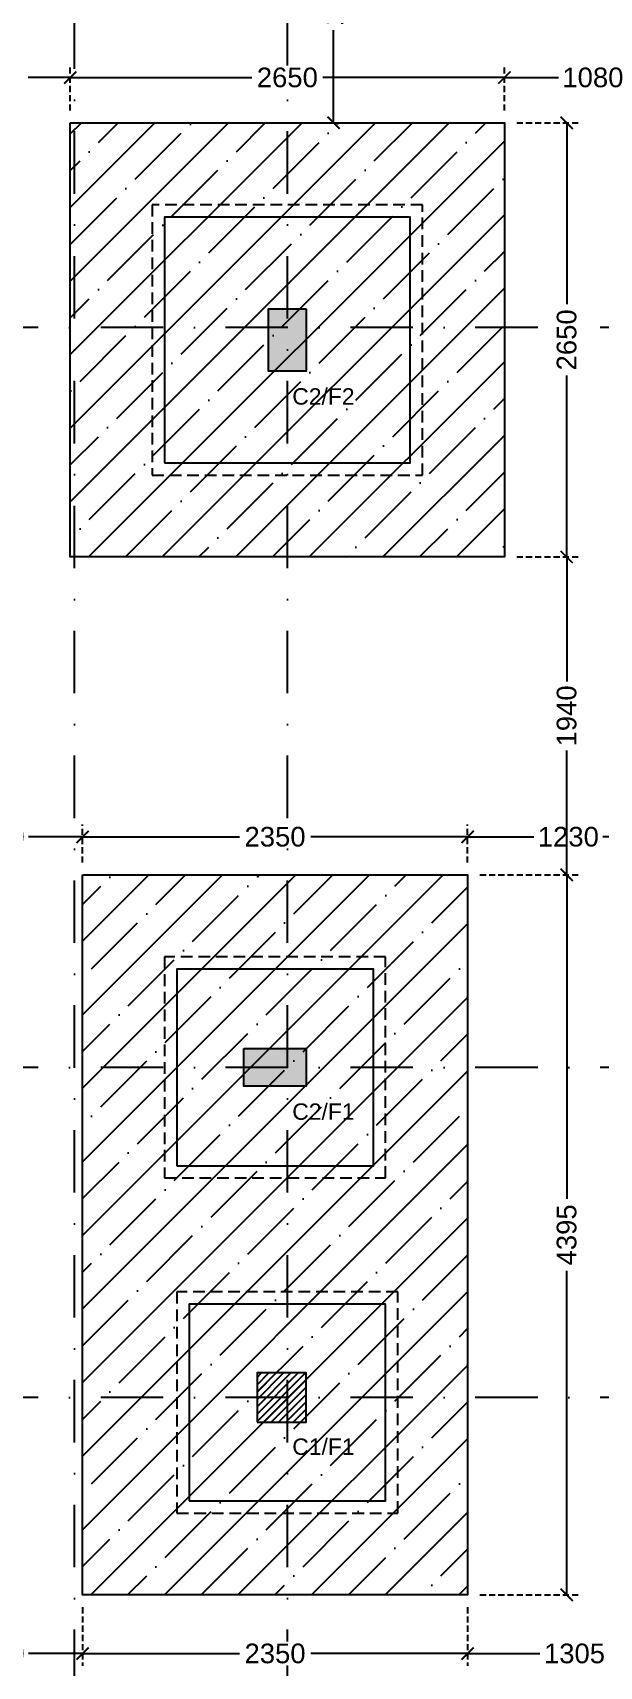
# Model space of a CAD drawing. Header units: millimetres. Extents: x -176651 to 388869, y -19158 to 486614.
# Drawn here: x 263293 to 266751, y 164854 to 174825 of the extents above; entities that cross this region are included whole.
import ezdxf
from ezdxf.xclip import XClip

# ---------------------------------------------------------------- set-up
doc = ezdxf.new("R2010")
doc.units = ezdxf.units.MM
doc.header["$LTSCALE"] = 150
doc.header["$XCLIPFRAME"] = 2
for name, pattern in [('1625E_Footing Layout$0$HIDDEN2', [4.7625, 3.175, -1.5875]), ('1625E_Grid$0$DASHDOTX2', [50.8, 25.4, -12.7, 0, -12.7]), ('3BHK-W(SB)$0$HIDDEN', [0.375, 0.25, -0.125])]:
    doc.linetypes.add(name, pattern=pattern)
for name, color, linetype in [('1625E_Columns$0$ad-Column', 3, 'Continuous'), ('1625E_Columns$0$ad-Column Hatch', 125, 'Continuous'), ('1625E_Columns$0$ad-RCC', 3, 'Continuous'), ('1625E_Columns$0$ad-RCC Hatch', 125, 'Continuous'), ('1625E_Footing Layout$0$ad-External Dimensions', 6, 'Continuous'), ('1625E_Footing Layout$0$ad-Footing line', 2, 'Continuous'), ('1625E_Footing Layout$0$ad-Foundation text', 4, 'Continuous'), ('1625E_Footing Layout$0$ad-PCC line', 8, '1625E_Footing Layout$0$HIDDEN2'), ('1625E_Grid$0$ad-Grid', 8, '1625E_Grid$0$DASHDOTX2'), ('ad-Wall hatch', 8, 'Continuous'), ("Plot's Boundary$0$ad-Road", 8, 'Continuous'), ("Plot's Boundary$0$ad-Road Hatch", 8, 'Continuous')]:
    doc.layers.add(name, color=color, linetype=linetype)
doc.layers.add('ad-External Dimension', color=5, linetype='Continuous', true_color=0x0000ff)
doc.layers.add('ad-Footing Excavation', color=30, linetype='Continuous', true_color=0xff7f00)
doc.layers.get('1625E_Footing Layout$0$ad-External Dimensions').off()
doc.styles.add('1625E_Footing Layout$0$Standard', font='arial.ttf')
doc.styles.get("Standard").update_dxf_attribs({"font": 'arial.ttf'})
doc.dimstyles.new('A-75-DIM-INT (Framing)', dxfattribs={"dimscale": 100, "dimtxt": 1.6, "dimasz": 1, "dimexe": 1, "dimexo": 1, "dimgap": 0.5, "dimtad": 0, "dimdec": 0, "dimdsep": 46, "dimtxsty": 'Standard', "dimblk": 'ARCHTICK', "dimcen": 0.025, "dimclrd": 5, "dimclre": 5, "dimclrt": 256, "dimazin": 2, "dimtfac": 1, "dimtdec": 0, "dimtmove": 1, "dimatfit": 0, "dimldrblk": 'ARCHTICK', "dimfxl": 1, "dimfxlon": 1, "dimtfill": 1, "dimtolj": 1, "dimtzin": 0, "dimarcsym": 0})

# ---------------------------------------------------------------- blocks, each defined once
blk = doc.blocks.new('1625E_Grid')
at = {"layer": '1625E_Grid$0$ad-Grid', "ltscale": 0.1}
for points in [[(7125, -4460), (7125, 16170)], [(8425, -4460), (8425, 16170)], [(16050, 4630), (-1950, 4630)], [(16050, 115), (-1950, 115)], [(16050, -1900), (-1950, -1900)]]:
    blk.add_lwpolyline(points, dxfattribs=at)
blk = doc.blocks.new('1625E_Columns$0$A$C42b14ea2')
at = {"layer": '1625E_Columns$0$ad-RCC Hatch', "transparency": 33554687}
h = blk.add_hatch(dxfattribs=at)
h.set_pattern_fill('ANSI31', color=256, scale=10)
h.set_pattern_definition([(45, (13250, 8645), (-22.45064, 22.45064), [])])
h.paths.add_polyline_path([(0, 0), (300, 0), (300, 300), (0, 300)])
at = {"layer": '1625E_Columns$0$ad-RCC'}
blk.add_lwpolyline([(0, 0), (300, 0), (300, 300), (0, 300)], close=True, dxfattribs=at)
blk = doc.blocks.new('1625E_Columns$0$zw$6AA0')
at = {"layer": '1625E_Columns$0$ad-Column Hatch', "transparency": 33554687}
h = blk.add_hatch(color=256, dxfattribs=at)
h.dxf.hatch_style = 1
h.paths.add_polyline_path([(0, -230), (380, -230), (380, 0), (0, 0)])
at = {"layer": '1625E_Columns$0$ad-Column'}
blk.add_lwpolyline([(0, -230), (380, -230), (380, 0), (0, 0)], close=True, dxfattribs=at)
blk = doc.blocks.new('1625E_Columns')
at = {"layer": '1625E_Columns$0$ad-Column', "xscale": -1}
for p, rotation in [((8310, 4745), 90), ((8160, 0), 180)]:
    blk.add_blockref('1625E_Columns$0$zw$6AA0', p, dxfattribs=dict(at, rotation=rotation))
at = {"layer": '1625E_Columns$0$ad-RCC'}
blk.add_blockref('1625E_Columns$0$A$C42b14ea2', (8240, -2050), dxfattribs=at)
blk = doc.blocks.new('1625E_Footing Layout$0$zw$D00E')
at = {"layer": '1625E_Footing Layout$0$ad-Footing line'}
for points in [[(-4445, -9815), (-2945, -9815), (-2945, -8315), (-4445, -8315)], [(-4370, -14105), (-3170, -14105), (-3170, -12905), (-4370, -12905)], [(-4295, -16150), (-3095, -16150), (-3095, -14950), (-4295, -14950)]]:
    blk.add_lwpolyline(points, close=True, dxfattribs=at)
at = {"layer": '1625E_Footing Layout$0$ad-PCC line', "ltscale": 0.15}
for points in [[(-4520, -9890), (-2870, -9890), (-2870, -8240), (-4520, -8240)], [(-4445, -14180), (-3095, -14180), (-3095, -12830), (-4445, -12830)], [(-4370, -16225), (-3020, -16225), (-3020, -14875), (-4370, -14875)]]:
    blk.add_lwpolyline(points, close=True, dxfattribs=at)
blk = doc.blocks.new('1625E_Footing Layout$0$zw$3F63')
at = {"layer": '1625E_Footing Layout$0$ad-Foundation text', "char_height": 100, "width": 349.312, "attachment_point": 5, "style": '1625E_Footing Layout$0$Standard'}
for s, insert in [('\\pxt5;C2/F2', (-3474.8, -9410.8)), ('\\pxt5;C2/F1', (-3474.8, -13775.8)), ('\\pxt5;C1/F1', (-3474.8, -15820.8))]:
    blk.add_mtext(s, dxfattribs=dict(at, insert=insert))
blk = doc.blocks.new("Plot's Boundary$0$A$C4fb60e89")
at = {"layer": "Plot's Boundary$0$ad-Road Hatch", "ltscale": 5, "transparency": 33554687}
h = blk.add_hatch(dxfattribs=at)
h.set_pattern_fill('AR-HBONE', color=256, scale=15)
h.set_pattern_definition([(45, (-193247.7, -428758.8), (0, 2155.2615), [4572, -1524]), (135, (-192170.1, -427681.1), (2e-13, 2155.2615), [4572, -1524])])
h.paths.add_polyline_path([(175594.5, -250241), (169177.9, -249341.1), (167473.5, -249057.1), (167473.5, -138693.9), (101313.5, -138693.9), (101313.5, -199953.9), (101307.7, -237994.6), (101040.4, -268291), (101007.7, -280967.7), (101066.4, -293683.6), (101242.5, -311127.2), (100909.9, -319343.6), (100949.1, -333937.5), (100668.7, -366959.6), (100727.3, -390982.9), (100668.7, -404585.6), (100538.2, -420418.5), (100466.5, -428758.8), (92426.2, -427265.5), (92163.5, -427209.5), (92163.5, -321453.9), (24803.5, -321453.9), (24803.5, -412960.5), (15653.5, -411028.6), (15653.5, -321452.2), (-19535.1, -321452.2), (-34427.5, -319476.7), (-65207.4, -315394.6), (-171770.1, -301268.1), (-185853.9, -298333.1), (-193247.7, -296831.5), (-193244, -292907.6), (-191913.8, -285219.4), (-191838.8, -284678.8), (-183397.4, -286393.2), (-169722.9, -289242.8), (-53141.2, -304697.5), (-18730.1, -309262.2), (15653.3, -309262.2), (15653.5, 703.4), (24803.5, 1114.6), (24803.5, -129543.9), (92163.5, -129543.9), (92163.5, 15133.3), (101313.5, 17712.8), (101313.5, -129543.9), (167473.5, -129543.9), (167473.5, 35551.6), (175738, 37855), (175848.8, 28595.3), (175835.8, 25947.4), (175777.1, 14040.5), (175855.3, 2315.8), (175659.7, -18036.1), (175731.4, -34038.6), (175718.4, -46839.2), (175672.7, -63402.4), (175816.2, -82071.9), (175542.3, -106356), (175490.2, -124640.8), (175574.9, -145018.8), (175731.4, -168892), (175796.6, -181268.8), (175796.6, -192667.4), (175744.5, -208200.3), (175829.2, -223276.8), (175887.9, -234871.1)])
h.paths.add_polyline_path([(24803.5, -309263.9), (92163.5, -309263.9), (92163.5, -138693.9), (24803.5, -138693.9)], flags=16)
blk = doc.blocks.new("Plot's Boundary")
at = {"layer": "Plot's Boundary$0$ad-Road", "ltscale": 5}
blk.add_blockref("Plot's Boundary$0$A$C4fb60e89", (191838.8, 428758.8), dxfattribs=at)
blk = doc.blocks.new('1625E_Footing Layout')
ref = blk.add_blockref("Plot's Boundary", (0, 0))
XClip(ref).set_block_clipping_path([(245322.2775057808, 154244.8999686334), (289002.2775057808, 204914.8999686334)])
blk.add_blockref('1625E_Grid', (256422.3, 168394.9))
at = {"layer": '1625E_Footing Layout$0$ad-External Dimensions'}
for name, p in [('1625E_Footing Layout$0$zw$D00E', (268542.3, 182014.9)), ('1625E_Columns', (256422.3, 168394.9)), ('1625E_Footing Layout$0$zw$3F63', (268542.3, 182014.9))]:
    blk.add_blockref(name, p, dxfattribs=at)
blk = doc.blocks.new('_ArchTick')
at = {"color": 0, "linetype": 'ByBlock', "const_width": 0.15}
blk.add_lwpolyline([(-0.5, -0.5), (0.5, 0.5)], dxfattribs=at)
blk = doc.blocks.new('*D397')
at = {"layer": 'ad-External Dimension', "linetype": '3BHK-W(SB)$0$HIDDEN', "lineweight": -2, "transparency": 16777216}
for p, q in [((8450, -6185), (8782.1, -6185)), ((8450, -7740), (8782.1, -7740))]:
    blk.add_line(p, q, dxfattribs=at)
at = {"layer": 'ad-External Dimension', "lineweight": -2, "transparency": 16777216}
for p, q in [((8707.1, -6185), (8707.1, -6751)), ((8707.1, -7740), (8707.1, -7174))]:
    blk.add_line(p, q, dxfattribs=at)
at = {"layer": 'ad-External Dimension', "lineweight": -2, "transparency": 16777216, "xscale": 75, "yscale": 75, "zscale": 75}
for p, rotation in [((8707.1, -6185), 90), ((8707.1, -7740), 270)]:
    blk.add_blockref('_ArchTick', p, dxfattribs=dict(at, rotation=rotation))
at = {"layer": 'ad-External Dimension', "transparency": 16777216, "insert": (8707.1, -6962.5), "char_height": 120, "attachment_point": 5, "rotation": 90, "bg_fill": 3, "box_fill_scale": 1.1, "bg_fill_color": 256, "bg_fill_true_color": 13158600, "bg_fill_transparency": 0}
blk.add_mtext('\\A1;1555', dxfattribs=at)
blk = doc.blocks.new('*D400')
at = {"layer": 'ad-External Dimension', "linetype": '3BHK-W(SB)$0$HIDDEN', "lineweight": -2, "transparency": 16777216}
for p, q in [((7100, -7665), (7100, -7388.8)), ((9750, -7665), (9750, -7388.8))]:
    blk.add_line(p, q, dxfattribs=at)
at = {"layer": 'ad-External Dimension', "lineweight": -2, "transparency": 16777216}
for p, q in [((7100, -7463.8), (8207.5, -7463.8)), ((9750, -7463.8), (8642.5, -7463.8))]:
    blk.add_line(p, q, dxfattribs=at)
at = {"layer": 'ad-External Dimension', "lineweight": -2, "transparency": 16777216, "xscale": 75, "yscale": 75, "zscale": 75, "rotation": 180}
blk.add_blockref('_ArchTick', (7100, -7463.8), dxfattribs=at)
at = {"layer": 'ad-External Dimension', "lineweight": -2, "transparency": 16777216, "xscale": 75, "yscale": 75, "zscale": 75}
blk.add_blockref('_ArchTick', (9750, -7463.8), dxfattribs=at)
at = {"layer": 'ad-External Dimension', "transparency": 16777216, "insert": (8425, -7463.8), "char_height": 120, "attachment_point": 5, "bg_fill": 3, "box_fill_scale": 1.1, "bg_fill_color": 256, "bg_fill_true_color": 13158600, "bg_fill_transparency": 0}
blk.add_mtext('\\A1;2650', dxfattribs=at)
blk = doc.blocks.new('*D412')
at = {"layer": 'ad-External Dimension', "linetype": '3BHK-W(SB)$0$HIDDEN', "lineweight": -2, "transparency": 16777216}
for p, q in [((9525, -16800), (9525, -17157.8)), ((10830, -16800), (10830, -17157.8))]:
    blk.add_line(p, q, dxfattribs=at)
at = {"layer": 'ad-External Dimension', "lineweight": -2, "transparency": 16777216}
for p, q in [((9525, -17082.8), (9966, -17082.8)), ((10830, -17082.8), (10389, -17082.8))]:
    blk.add_line(p, q, dxfattribs=at)
at = {"layer": 'ad-External Dimension', "lineweight": -2, "transparency": 16777216, "xscale": 75, "yscale": 75, "zscale": 75, "rotation": 180}
blk.add_blockref('_ArchTick', (9525, -17082.8), dxfattribs=at)
at = {"layer": 'ad-External Dimension', "lineweight": -2, "transparency": 16777216, "xscale": 75, "yscale": 75, "zscale": 75}
blk.add_blockref('_ArchTick', (10830, -17082.8), dxfattribs=at)
at = {"layer": 'ad-External Dimension', "transparency": 16777216, "insert": (10177.5, -17082.8), "char_height": 120, "attachment_point": 5, "bg_fill": 3, "box_fill_scale": 1.1, "bg_fill_color": 256, "bg_fill_true_color": 13158600, "bg_fill_transparency": 0}
blk.add_mtext('\\A1;1305', dxfattribs=at)
blk = doc.blocks.new('*D413')
at = {"layer": 'ad-External Dimension', "linetype": '3BHK-W(SB)$0$HIDDEN', "lineweight": -2, "transparency": 16777216}
for p, q in [((6095, -16332.8), (6095, -17157.8)), ((7175, -16800), (7175, -17157.8))]:
    blk.add_line(p, q, dxfattribs=at)
at = {"layer": 'ad-External Dimension', "lineweight": -2, "transparency": 16777216}
for p, q in [((6095, -17082.8), (6424.2, -17082.8)), ((7175, -17082.8), (6845.8, -17082.8))]:
    blk.add_line(p, q, dxfattribs=at)
at = {"layer": 'ad-External Dimension', "lineweight": -2, "transparency": 16777216, "xscale": 75, "yscale": 75, "zscale": 75, "rotation": 180}
blk.add_blockref('_ArchTick', (6095, -17082.8), dxfattribs=at)
at = {"layer": 'ad-External Dimension', "lineweight": -2, "transparency": 16777216, "xscale": 75, "yscale": 75, "zscale": 75}
blk.add_blockref('_ArchTick', (7175, -17082.8), dxfattribs=at)
at = {"layer": 'ad-External Dimension', "transparency": 16777216, "insert": (6635, -17082.8), "char_height": 120, "attachment_point": 5, "bg_fill": 3, "box_fill_scale": 1.1, "bg_fill_color": 256, "bg_fill_true_color": 13158600, "bg_fill_transparency": 0}
blk.add_mtext('\\A1;1080', dxfattribs=at)
blk = doc.blocks.new('*D414')
at = {"layer": 'ad-External Dimension', "linetype": '3BHK-W(SB)$0$HIDDEN', "lineweight": -2, "transparency": 16777216}
for p, q in [((7175, -16800), (7175, -17157.8)), ((9525, -16800), (9525, -17157.8))]:
    blk.add_line(p, q, dxfattribs=at)
at = {"layer": 'ad-External Dimension', "lineweight": -2, "transparency": 16777216}
for p, q in [((7175, -17082.8), (8132.5, -17082.8)), ((9525, -17082.8), (8567.5, -17082.8))]:
    blk.add_line(p, q, dxfattribs=at)
at = {"layer": 'ad-External Dimension', "lineweight": -2, "transparency": 16777216, "xscale": 75, "yscale": 75, "zscale": 75, "rotation": 180}
blk.add_blockref('_ArchTick', (7175, -17082.8), dxfattribs=at)
at = {"layer": 'ad-External Dimension', "lineweight": -2, "transparency": 16777216, "xscale": 75, "yscale": 75, "zscale": 75}
blk.add_blockref('_ArchTick', (9525, -17082.8), dxfattribs=at)
at = {"layer": 'ad-External Dimension', "transparency": 16777216, "insert": (8350, -17082.8), "char_height": 120, "attachment_point": 5, "bg_fill": 3, "box_fill_scale": 1.1, "bg_fill_color": 256, "bg_fill_true_color": 13158600, "bg_fill_transparency": 0}
blk.add_mtext('\\A1;2350', dxfattribs=at)
blk = doc.blocks.new('*D421')
at = {"layer": 'ad-External Dimension', "linetype": '3BHK-W(SB)$0$HIDDEN', "lineweight": -2, "transparency": 16777216}
for p, q in [((9600, -12330), (10204.9, -12330)), ((9600, -16725), (10204.9, -16725))]:
    blk.add_line(p, q, dxfattribs=at)
at = {"layer": 'ad-External Dimension', "lineweight": -2, "transparency": 16777216}
for p, q in [((10129.9, -12330), (10129.9, -14308)), ((10129.9, -16725), (10129.9, -14747))]:
    blk.add_line(p, q, dxfattribs=at)
at = {"layer": 'ad-External Dimension', "lineweight": -2, "transparency": 16777216, "xscale": 75, "yscale": 75, "zscale": 75}
for p, rotation in [((10129.9, -12330), 90), ((10129.9, -16725), 270)]:
    blk.add_blockref('_ArchTick', p, dxfattribs=dict(at, rotation=rotation))
at = {"layer": 'ad-External Dimension', "transparency": 16777216, "insert": (10129.9, -14527.5), "char_height": 120, "attachment_point": 5, "rotation": 90, "bg_fill": 3, "box_fill_scale": 1.1, "bg_fill_color": 256, "bg_fill_true_color": 13158600, "bg_fill_transparency": 0}
blk.add_mtext('\\A1;4395', dxfattribs=at)
blk = doc.blocks.new('*D434')
at = {"layer": 'ad-External Dimension', "linetype": '3BHK-W(SB)$0$HIDDEN', "lineweight": -2, "transparency": 16777216}
for p, q in [((6245, -7590), (6245, -7388.8)), ((7100, -7665), (7100, -7388.8))]:
    blk.add_line(p, q, dxfattribs=at)
at = {"layer": 'ad-External Dimension', "lineweight": -2, "transparency": 16777216}
for p, q in [((6245, -7463.8), (6501.9, -7463.8)), ((7100, -7463.8), (6843.1, -7463.8))]:
    blk.add_line(p, q, dxfattribs=at)
at = {"layer": 'ad-External Dimension', "lineweight": -2, "transparency": 16777216, "xscale": 75, "yscale": 75, "zscale": 75, "rotation": 180}
blk.add_blockref('_ArchTick', (6245, -7463.8), dxfattribs=at)
at = {"layer": 'ad-External Dimension', "lineweight": -2, "transparency": 16777216, "xscale": 75, "yscale": 75, "zscale": 75}
blk.add_blockref('_ArchTick', (7100, -7463.8), dxfattribs=at)
at = {"layer": 'ad-External Dimension', "transparency": 16777216, "insert": (6672.5, -7463.8), "char_height": 120, "attachment_point": 5, "bg_fill": 3, "box_fill_scale": 1.1, "bg_fill_color": 256, "bg_fill_true_color": 13158600, "bg_fill_transparency": 0}
blk.add_mtext('\\A1;855', dxfattribs=at)
blk = doc.blocks.new('*D435')
at = {"layer": 'ad-External Dimension', "linetype": '3BHK-W(SB)$0$HIDDEN', "lineweight": -2, "transparency": 16777216}
for p, q in [((9750, -7665), (9750, -7388.8)), ((10830, -7740), (10830, -7388.8))]:
    blk.add_line(p, q, dxfattribs=at)
at = {"layer": 'ad-External Dimension', "lineweight": -2, "transparency": 16777216}
for p, q in [((9750, -7463.8), (10079.2, -7463.8)), ((10830, -7463.8), (10500.8, -7463.8))]:
    blk.add_line(p, q, dxfattribs=at)
at = {"layer": 'ad-External Dimension', "lineweight": -2, "transparency": 16777216, "xscale": 75, "yscale": 75, "zscale": 75, "rotation": 180}
blk.add_blockref('_ArchTick', (9750, -7463.8), dxfattribs=at)
at = {"layer": 'ad-External Dimension', "lineweight": -2, "transparency": 16777216, "xscale": 75, "yscale": 75, "zscale": 75}
blk.add_blockref('_ArchTick', (10830, -7463.8), dxfattribs=at)
at = {"layer": 'ad-External Dimension', "transparency": 16777216, "insert": (10290, -7463.8), "char_height": 120, "attachment_point": 5, "bg_fill": 3, "box_fill_scale": 1.1, "bg_fill_color": 256, "bg_fill_true_color": 13158600, "bg_fill_transparency": 0}
blk.add_mtext('\\A1;1080', dxfattribs=at)
blk = doc.blocks.new('*D442')
at = {"layer": 'ad-External Dimension', "linetype": '3BHK-W(SB)$0$HIDDEN', "lineweight": -2, "transparency": 16777216}
for p, q in [((6095, -12255), (6095, -12023)), ((7175, -12255), (7175, -12023))]:
    blk.add_line(p, q, dxfattribs=at)
at = {"layer": 'ad-External Dimension', "lineweight": -2, "transparency": 16777216}
for p, q in [((6095, -12098), (6424.2, -12098)), ((7175, -12098), (6845.8, -12098))]:
    blk.add_line(p, q, dxfattribs=at)
at = {"layer": 'ad-External Dimension', "lineweight": -2, "transparency": 16777216, "xscale": 75, "yscale": 75, "zscale": 75, "rotation": 180}
blk.add_blockref('_ArchTick', (6095, -12098), dxfattribs=at)
at = {"layer": 'ad-External Dimension', "lineweight": -2, "transparency": 16777216, "xscale": 75, "yscale": 75, "zscale": 75}
blk.add_blockref('_ArchTick', (7175, -12098), dxfattribs=at)
at = {"layer": 'ad-External Dimension', "transparency": 16777216, "insert": (6635, -12098), "char_height": 120, "attachment_point": 5, "bg_fill": 3, "box_fill_scale": 1.1, "bg_fill_color": 256, "bg_fill_true_color": 13158600, "bg_fill_transparency": 0}
blk.add_mtext('\\A1;1080', dxfattribs=at)
blk = doc.blocks.new('*D443')
at = {"layer": 'ad-External Dimension', "linetype": '3BHK-W(SB)$0$HIDDEN', "lineweight": -2, "transparency": 16777216}
for p, q in [((7175, -12255), (7175, -12023)), ((9525, -12255), (9525, -12023))]:
    blk.add_line(p, q, dxfattribs=at)
at = {"layer": 'ad-External Dimension', "lineweight": -2, "transparency": 16777216}
for p, q in [((7175, -12098), (8132.5, -12098)), ((9525, -12098), (8567.5, -12098))]:
    blk.add_line(p, q, dxfattribs=at)
at = {"layer": 'ad-External Dimension', "lineweight": -2, "transparency": 16777216, "xscale": 75, "yscale": 75, "zscale": 75, "rotation": 180}
blk.add_blockref('_ArchTick', (7175, -12098), dxfattribs=at)
at = {"layer": 'ad-External Dimension', "lineweight": -2, "transparency": 16777216, "xscale": 75, "yscale": 75, "zscale": 75}
blk.add_blockref('_ArchTick', (9525, -12098), dxfattribs=at)
at = {"layer": 'ad-External Dimension', "transparency": 16777216, "insert": (8350, -12098), "char_height": 120, "attachment_point": 5, "bg_fill": 3, "box_fill_scale": 1.1, "bg_fill_color": 256, "bg_fill_true_color": 13158600, "bg_fill_transparency": 0}
blk.add_mtext('\\A1;2350', dxfattribs=at)
blk = doc.blocks.new('*D444')
at = {"layer": 'ad-External Dimension', "linetype": '3BHK-W(SB)$0$HIDDEN', "lineweight": -2, "transparency": 16777216}
for p, q in [((9525, -12255), (9525, -12023)), ((10755, -12255), (10755, -12023))]:
    blk.add_line(p, q, dxfattribs=at)
at = {"layer": 'ad-External Dimension', "lineweight": -2, "transparency": 16777216}
for p, q in [((9525, -12098), (9929.2, -12098)), ((10755, -12098), (10350.8, -12098))]:
    blk.add_line(p, q, dxfattribs=at)
at = {"layer": 'ad-External Dimension', "lineweight": -2, "transparency": 16777216, "xscale": 75, "yscale": 75, "zscale": 75, "rotation": 180}
blk.add_blockref('_ArchTick', (9525, -12098), dxfattribs=at)
at = {"layer": 'ad-External Dimension', "lineweight": -2, "transparency": 16777216, "xscale": 75, "yscale": 75, "zscale": 75}
blk.add_blockref('_ArchTick', (10755, -12098), dxfattribs=at)
at = {"layer": 'ad-External Dimension', "transparency": 16777216, "insert": (10140, -12098), "char_height": 120, "attachment_point": 5, "bg_fill": 3, "box_fill_scale": 1.1, "bg_fill_color": 256, "bg_fill_true_color": 13158600, "bg_fill_transparency": 0}
blk.add_mtext('\\A1;1230', dxfattribs=at)
blk = doc.blocks.new('*D447')
at = {"layer": 'ad-External Dimension', "linetype": '3BHK-W(SB)$0$HIDDEN', "lineweight": -2, "transparency": 16777216}
for p, q in [((9825, -7740), (10204.899415, -7740)), ((9825, -10390), (10204.899415, -10390))]:
    blk.add_line(p, q, dxfattribs=at)
at = {"layer": 'ad-External Dimension', "lineweight": -2, "transparency": 16777216}
for p, q in [((10129.899415, -7740), (10129.899415, -8847.5)), ((10129.899415, -10390), (10129.899415, -9282.5))]:
    blk.add_line(p, q, dxfattribs=at)
at = {"layer": 'ad-External Dimension', "lineweight": -2, "transparency": 16777216, "xscale": 75, "yscale": 75, "zscale": 75}
for p, rotation in [((10129.899415, -7740), 90), ((10129.899415, -10390), 270)]:
    blk.add_blockref('_ArchTick', p, dxfattribs=dict(at, rotation=rotation))
at = {"layer": 'ad-External Dimension', "transparency": 16777216, "insert": (10129.899415, -9065), "char_height": 120, "attachment_point": 5, "rotation": 90, "bg_fill": 3, "box_fill_scale": 1.1, "bg_fill_color": 256, "bg_fill_true_color": 13158600, "bg_fill_transparency": 0}
blk.add_mtext('\\A1;2650', dxfattribs=at)
blk = doc.blocks.new('*D448')
at = {"layer": 'ad-External Dimension', "linetype": '3BHK-W(SB)$0$HIDDEN', "lineweight": -2, "transparency": 16777216}
for p, q in [((9825, -10390), (10204.9, -10390)), ((9600, -12330), (10204.9, -12330))]:
    blk.add_line(p, q, dxfattribs=at)
at = {"layer": 'ad-External Dimension', "lineweight": -2, "transparency": 16777216}
for p, q in [((10129.9, -10390), (10129.9, -11149.2)), ((10129.9, -12330), (10129.9, -11570.8))]:
    blk.add_line(p, q, dxfattribs=at)
at = {"layer": 'ad-External Dimension', "lineweight": -2, "transparency": 16777216, "xscale": 75, "yscale": 75, "zscale": 75}
for p, rotation in [((10129.9, -10390), 90), ((10129.9, -12330), 270)]:
    blk.add_blockref('_ArchTick', p, dxfattribs=dict(at, rotation=rotation))
at = {"layer": 'ad-External Dimension', "transparency": 16777216, "insert": (10129.9, -11360), "char_height": 120, "attachment_point": 5, "rotation": 90, "bg_fill": 3, "box_fill_scale": 1.1, "bg_fill_color": 256, "bg_fill_true_color": 13158600, "bg_fill_transparency": 0}
blk.add_mtext('\\A1;1940', dxfattribs=at)
blk = doc.blocks.new('zw$13E6')
at = {"layer": 'ad-Wall hatch', "transparency": 33554687}
h = blk.add_hatch(dxfattribs=at)
h.set_pattern_fill('ANSI35', color=256, scale=50)
h.set_pattern_definition([(45, (1695, -10390), (-224.506, 224.506), []), (45, (1919.5, -10390), (-224.506, 224.506), [396.875, -79.375, 0, -79.375])])
h.paths.add_polyline_path([(7100, -7740), (9750, -7740), (9750, -10390), (7100, -10390)])
h = blk.add_hatch(dxfattribs=at)
h.set_pattern_fill('ANSI35', color=256, scale=50)
h.set_pattern_definition([(45, (-985, -16725), (-224.506, 224.506), []), (45, (-760.5, -16725), (-224.506, 224.506), [396.875, -79.375, 0, -79.375])])
h.paths.add_polyline_path([(7175, -12330), (9525, -12330), (9525, -16725), (7175, -16725)])
at = {"layer": 'ad-Footing Excavation'}
for points in [[(7100, -7740), (9750, -7740), (9750, -10390), (7100, -10390)], [(7175, -12330), (9525, -12330), (9525, -16725), (7175, -16725)]]:
    blk.add_lwpolyline(points, close=True, dxfattribs=at)
blk = doc.blocks.new('zw$67AC')
at = {"layer": 'ad-External Dimension'}
dim = blk.add_linear_dim(base=(8707.1, -7740), p1=(8375, -6185), p2=(8375, -7740), angle=90, dimstyle='A-75-DIM-INT (Framing)', override={"dimscale": 75, "dimblk": 'ArchTick', "dimclrd": 256, "dimclre": 256, "dimfxl": 10, "dimtfill": 1, "dimtfillclr": 0}, dxfattribs=at)
dim.commit()
dim.dimension.update_dxf_attribs({"geometry": '*D397', "text_midpoint": (8707.1, -6962.5)})
for base, p1, p2, picture, middle in [((7175, -12098), (6095, -12330), (7175, -12330), '*D442', (6635, -12098)), ((6095, -17082.8), (7175, -16725), (6095, -14680), '*D413', (6635, -17082.8)), ((10830, -17082.8), (9525, -16725), (10830, -16725), '*D412', (10177.5, -17082.8))]:
    dim = blk.add_linear_dim(base=base, p1=p1, p2=p2, dimstyle='A-75-DIM-INT (Framing)', override={"dimscale": 75, "dimblk": 'ArchTick', "dimclrd": 256, "dimclre": 256, "dimfxl": 10, "dimtfill": 1, "dimtfillclr": 0}, dxfattribs=at)
    dim.commit()
    dim.dimension.update_dxf_attribs({"geometry": picture, "text_midpoint": middle})
for base, p1, p2, picture, middle in [((9750, -7463.8), (7100, -7740), (9750, -7740), '*D400', (8425, -7463.8)), ((7175, -17082.8), (9525, -16725), (7175, -16725), '*D414', (8350, -17082.8))]:
    dim = blk.add_linear_dim(base=base, p1=p1, p2=p2, dimstyle='A-75-DIM-INT (Framing)', override={"dimscale": 75, "dimblk": 'ArchTick', "dimclrd": 256, "dimclre": 256, "dimfxl": 10, "dimtfill": 1, "dimtfillclr": 0}, dxfattribs=at)
    dim.commit()
    dim.dimension.update_dxf_attribs({"geometry": picture, "text_midpoint": middle})
for base, p1, p2, picture, middle in [((7100, -7463.8), (6245, -7665), (7100, -7740), '*D434', (6672.5, -7463.8)), ((10830, -7463.8), (9750, -7740), (10830, -7815), '*D435', (10290, -7463.8))]:
    dim = blk.add_linear_dim(base=base, p1=p1, p2=p2, dimstyle='A-75-DIM-INT (Framing)', override={"dimscale": 75, "dimblk": 'ArchTick', "dimclrd": 256, "dimclre": 256, "dimfxl": 10, "dimtfill": 1, "dimtfillclr": 0}, dxfattribs=at)
    dim.commit()
    dim.dimension.update_dxf_attribs({"geometry": picture, "text_midpoint": middle})
dim = blk.add_linear_dim(base=(10129.9, -16725), p1=(9525, -12330), p2=(9525, -16725), angle=90, dimstyle='A-75-DIM-INT (Framing)', override={"dimscale": 75, "dimblk": 'ArchTick', "dimclrd": 256, "dimclre": 256, "dimfxl": 10, "dimtfill": 1, "dimtfillclr": 0}, dxfattribs=at)
dim.commit()
dim.dimension.update_dxf_attribs({"geometry": '*D421', "text_midpoint": (10129.9, -14527.5)})
dim = blk.add_linear_dim(base=(10129.9, -7740), p1=(9750, -10390), p2=(9750, -7740), angle=90, dimstyle='A-75-DIM-INT (Framing)', override={"dimscale": 75, "dimblk": 'ArchTick', "dimclrd": 256, "dimclre": 256, "dimfxl": 10, "dimtfill": 1, "dimtfillclr": 0}, dxfattribs=at)
dim.commit()
dim.dimension.update_dxf_attribs({"geometry": '*D447', "text_midpoint": (10129.9, -9065)})
dim = blk.add_linear_dim(base=(9525, -12098), p1=(7175, -12330), p2=(9525, -12330), dimstyle='A-75-DIM-INT (Framing)', override={"dimscale": 75, "dimblk": 'ArchTick', "dimclrd": 256, "dimclre": 256, "dimfxl": 10, "dimtfill": 1, "dimtfillclr": 0}, dxfattribs=at)
dim.commit()
dim.dimension.update_dxf_attribs({"geometry": '*D443', "text_midpoint": (8350, -12098)})
dim = blk.add_linear_dim(base=(10755, -12098), p1=(9525, -12330), p2=(10755, -12330), dimstyle='A-75-DIM-INT (Framing)', override={"dimscale": 75, "dimblk": 'ArchTick', "dimclrd": 256, "dimclre": 256, "dimfxl": 10, "dimtfill": 1, "dimtfillclr": 0}, dxfattribs=at)
dim.commit()
dim.dimension.update_dxf_attribs({"geometry": '*D444', "text_midpoint": (10140, -12098)})
dim = blk.add_linear_dim(base=(10129.9, -12330), p1=(9750, -10390), p2=(9525, -12330), angle=90, dimstyle='A-75-DIM-INT (Framing)', override={"dimscale": 75, "dimblk": 'ArchTick', "dimclrd": 256, "dimclre": 256, "dimfxl": 10, "dimtfill": 1, "dimtfillclr": 0}, dxfattribs=at)
dim.commit()
dim.dimension.update_dxf_attribs({"geometry": '*D448', "text_midpoint": (10129.9, -11360)})

msp = doc.modelspace()

# ---------------------------------------------------------------- block references
ref = msp.add_blockref('1625E_Footing Layout', (0, 0))
XClip(ref).set_block_clipping_path([(-176651.2716480088, -2838.4650931536), (388868.7283519913, 486613.8052760336)])

# ---------------------------------------------------------------- next in the draw order: block references
msp.add_blockref('zw$67AC', (256422.3, 182014.9))

# ---------------------------------------------------------------- next in the draw order: block references
at = {"layer": 'ad-Footing Excavation'}
msp.add_blockref('zw$13E6', (256422.3, 182014.9), dxfattribs=at)

doc.saveas('drawing.dxf')
